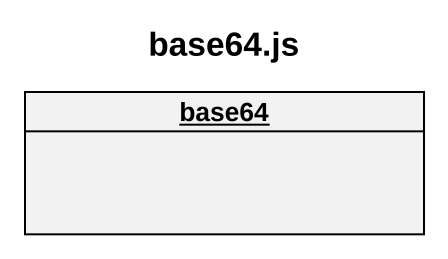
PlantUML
@startuml
title base64.js
hide circle
hide empty members
object base64
@enduml
